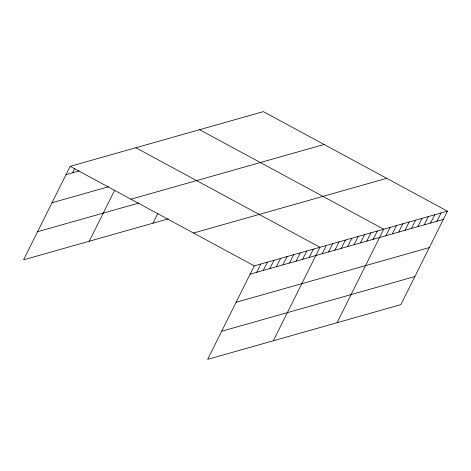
<?xml version="1.0" encoding="UTF-8"?>
<svg xmlns="http://www.w3.org/2000/svg" width="471" height="471" viewBox="0 0 471 471"><rect width="100%" height="100%" fill="white"/><g stroke="black" fill="none" stroke-linecap="round" stroke-linejoin="round"><path stroke-width="0.71" d="M447.45 211.167L254.258 265.874L207.646 359.361L400.839 304.655L447.45 211.167L263.354 111.639L70.161 166.345L23.55 259.833L168.294 218.844M72.593 172.78L74.818 168.318M89.237 241.234L114.741 190.078M152.993 223.177L157.879 213.369M256.689 272.309L260.822 264.013M263.26 270.448L267.393 262.153M269.824 268.588L273.963 260.298M276.395 266.727L280.528 258.438M282.965 264.867L287.098 256.577M289.53 263.006L293.668 254.717M296.1 261.146L300.233 252.856M302.67 259.285L306.804 250.996M309.241 257.425L313.374 249.135M273.333 340.763L319.944 247.275L135.848 147.747M322.182 253.763L326.315 245.468M328.558 251.956L332.691 243.666M334.934 250.154L339.067 241.858M341.31 248.347L345.443 240.051M347.686 246.539L351.819 238.249M354.057 244.737L358.195 236.442M360.433 242.93L364.572 234.635M366.809 241.123L370.948 232.833M373.185 239.321L377.318 231.025M337.083 322.706L383.694 229.218L199.604 129.69M385.937 235.706L390.07 227.416M392.314 233.904L396.447 225.609M398.69 232.097L402.823 223.802M405.06 230.29L409.199 222M411.436 228.488L415.575 220.192M417.812 226.681L421.951 218.385M424.188 224.873L428.322 216.583M430.565 223.071L434.698 214.776M436.941 221.264L441.074 212.969M66.028 174.641L79.163 170.92M52.01 202.754L108.501 186.757M130.914 199.192L324.107 144.479M37.568 231.72L138.957 203.007M193.504 233.033L386.697 178.321M250.119 274.169L443.317 219.457M236.106 302.282L429.299 247.575M221.664 331.248L414.857 276.536M70.161 166.345L254.258 265.874"/></g></svg>
